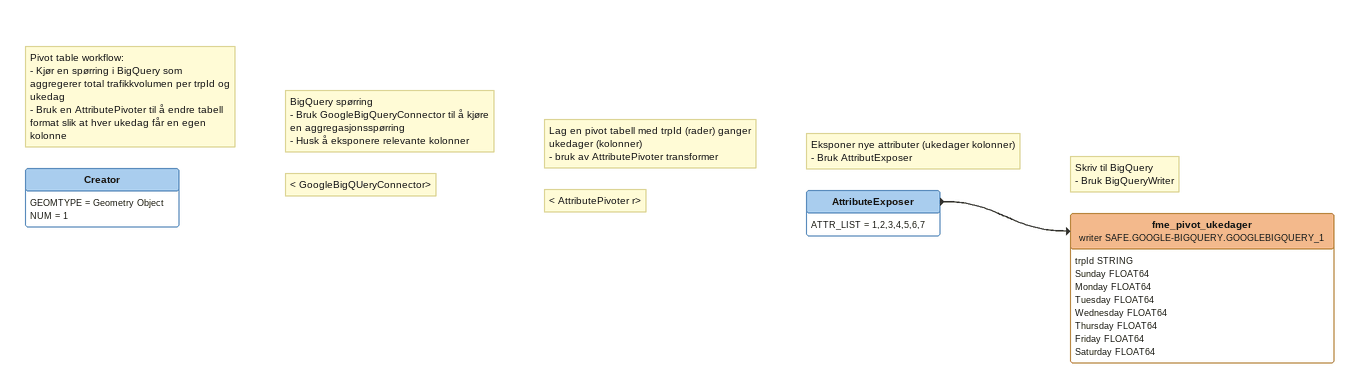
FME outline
Note: Pivot table workflow: / - Kjør en spørring i BigQuery som aggregerer total trafikkvolumen per trpId og ukedag / - Bruk en AttributePivoter til å endre tabell format slik at hver ukedag får en egen kolonne
Note: BigQuery spørring / - Bruk GoogleBigQueryConnector til å kjøre en aggregasjonsspørring / - Husk å eksponere relevante kolonner
Note: < GoogleBigQUeryConnector>
Creator
    GEOMTYPE = Geometry Object
    NUM = 1
Note: Lag en pivot tabell med trpId (rader) ganger ukedager (kolonner) / - bruk av AttributePivoter transformer
Note: < AttributePivoter r>
Note: Eksponer nye attributer (ukedager kolonner) / - Bruk AttributExposer
AttributeExposer
    ATTR_LIST = 1,2,3,4,5,6,7
    -> fme_pivot_ukedager (writer SAFE.GOOGLE-BIGQUERY.GOOGLEBIGQUERY_1)
Note: Skriv til BigQuery / - Bruk BigQueryWriter
fme_pivot_ukedager (writer SAFE.GOOGLE-BIGQUERY.GOOGLEBIGQUERY_1)
    attributes: trpId STRING, Sunday FLOAT64, Monday FLOAT64, Tuesday FLOAT64, Wednesday FLOAT64, Thursday FLOAT64, Friday FLOAT64, Saturday FLOAT64
